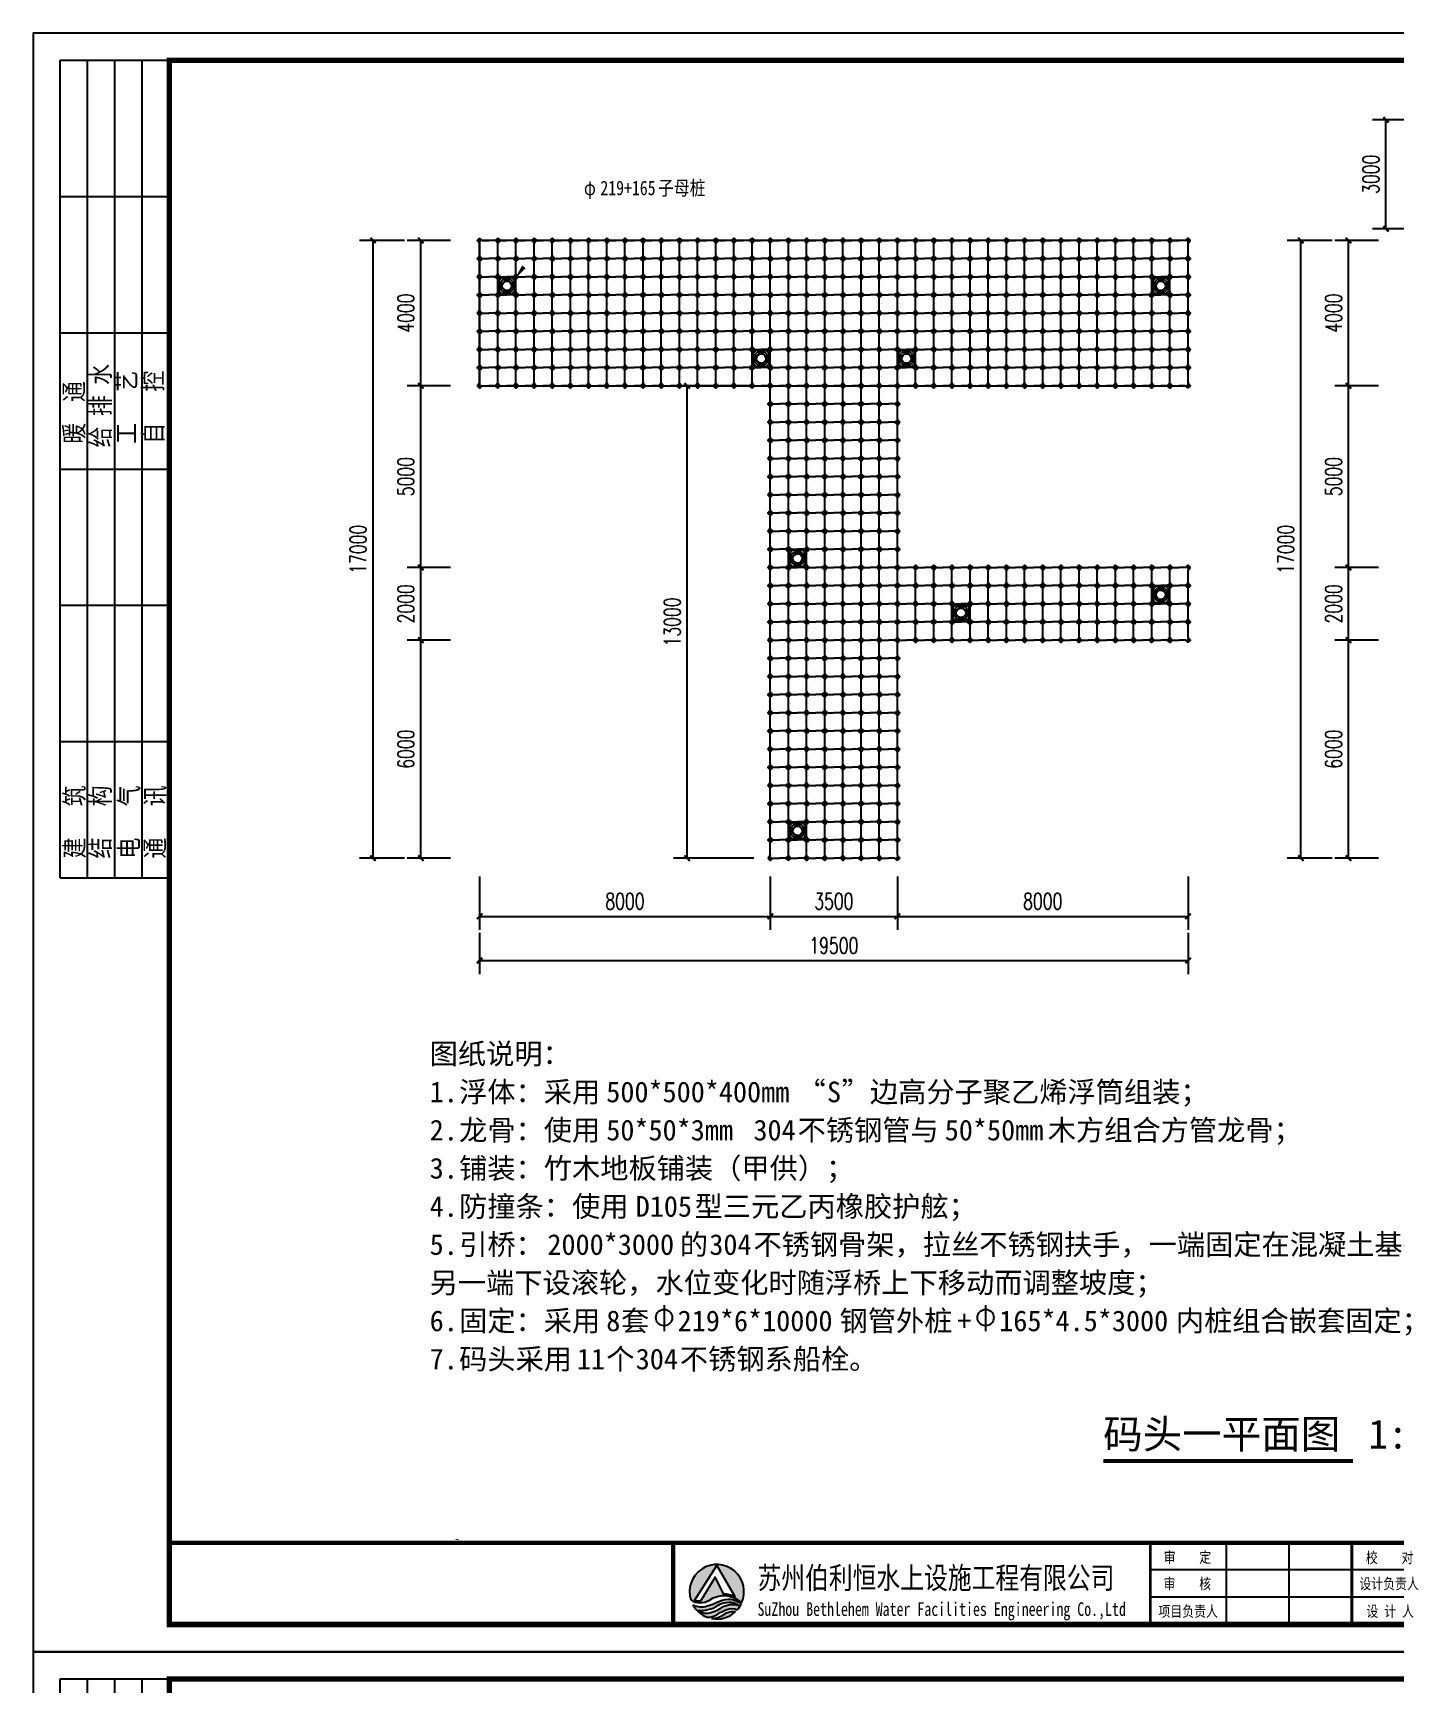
# Model space of a CAD drawing. Extents: x 140753 to 369320, y 91222 to 396627.
# Drawn here: x 244115 to 281629, y 280644 to 326108 of the extents above; entities that cross this region are included whole.
import ezdxf

# ---------------------------------------------------------------- set-up
doc = ezdxf.new("R2010")
doc.units = 0
doc.header["$LTSCALE"] = 1000
for name, color, linetype in [('DIM_SYMB', 3, 'Continuous'), ('PUB_DIM', 3, 'Continuous'), ('PUB_TEXT', 7, 'Continuous'), ('W-_ANTICOLLISION防撞措施', 121, 'Continuous'), ('W-MOUNTING固定方式', 5, 'Continuous'), ('蓝色浮筒', 150, 'Continuous')]:
    doc.layers.add(name, color=color, linetype=linetype)
doc.styles.add('-宋体', font='', dxfattribs={"width": 0.8})
doc.styles.add('_TCH_DIM', font='SIMPLEX.shx', dxfattribs={"width": 0.7, "bigfont": 'GBCBIG.shx'})
doc.styles.add('_TCH_DIM_T3', font='SIMPLEX.shx', dxfattribs={"width": 0.705882, "bigfont": 'hztxt.shx'})
doc.styles.get("Standard").update_dxf_attribs({"font": ''})
doc.styles.add('图框', font='')
doc.styles.add('黑体', font='simhei.ttf', dxfattribs={"width": 0.8})
doc.styles.get('-宋体').set_extended_font_data('SimSun')
doc.styles.get('Standard').set_extended_font_data('SimSun')
doc.styles.get('图框').set_extended_font_data('SimSun')
doc.dimstyles.new('_TCH_ARCH&&150', dxfattribs={"dimtxt": 446.25, "dimasz": 150, "dimexe": 375, "dimexo": 450, "dimgap": 189.375, "dimtad": 1, "dimdec": 0, "dimzin": 0, "dimdsep": 46, "dimtxsty": '_TCH_DIM_T3', "dimblk": 'ARCHTICK', "dimcen": 0.09, "dimclrt": 7, "dimazin": 2, "dimtfac": 1, "dimtdec": 0, "dimtix": 1, "dimtmove": 2, "dimatfit": 3, "dimfxl": 0, "dimtolj": 1, "dimtzin": 0, "dimarcsym": 0})

# ---------------------------------------------------------------- blocks, each defined once
blk = doc.blocks.new('$TITLEBLK$00000187')
h = blk.add_hatch(color=140)
h.dxf.hatch_style = 1
h.paths.add_polyline_path([(-294.3, 4.5, 0.294083), (-290.89, 4.48, -0.363756), (-284.97, 3.96, 1.450144)])
h.paths.add_polyline_path([(-289.53, 10.8), (-286.23, 5.12, 0.101723), (-288.23, 5.58), (-289.84, 8.66), (-292.52, 4.26, -0.081837), (-293.64, 4.38)], flags=16)
h = blk.add_hatch(color=174)
h.paths.add_polyline_path([(-285.05, 3.78, 0.296692), (-289.05, 4.29, -0.04264), (-291.3, 3.4, -0.209747), (-293.92, 3.62, 0.179915), (-291.3, 1.33, 0.169783), (-289.28, 1.97, -0.05744), (-287.69, 2.74, -0.214092), (-285.77, 2.71, 0.064571)])
h.paths.add_polyline_path([(-288.71, 3.03, -0.084014), (-290.89, 2.08, -0.271733), (-292.96, 2.61, 0.071966), (-291.58, 2.64, 0.098278), (-289.75, 3.23, -0.072406), (-288.51, 3.9, -0.088156), (-286.96, 4.07, -0.181988), (-285.56, 3.48, 0.206106)], flags=16)
blk.add_hatch(color=174).paths.add_polyline_path([(-286.08, 2.39, 0.189728), (-288.25, 1.81, -0.126537), (-290.52, 1.1, 0.245013)])
for p, q in [((-196, 0), (-196, 15)), ((-184.5, 0), (-184.5, 15)), ((-159, 0), (-159, 15)), ((-147.5, 0), (-147.5, 15)), ((-120, 0), (-120, 15)), ((-76, 0), (-76, 15)), ((-33, 0), (-33, 15)), ((-13, 0), (-13, 15)), ((0, 0), (0, 15)), ((-136, 10), (-210, 10)), ((0, 10), (-22, 10)), ((-136, 7.5), (-86, 7.5)), ((-44, 7.5), (-22, 7.5)), ((-136, 5), (-210, 5)), ((0, 5), (-22, 5))]:
    blk.add_line(p, q)
for points, const_width in [([(-297.54, 0), (-297.54, 15), (0, 15)], 0.8), ([(-210, 0), (-210, 15)], 0.5), ([(-173, 0), (-173, 15)], 0.5), ([(-136, 0), (-136, 15)], 0.5), ([(-86, 0), (-86, 15)], 0.5), ([(-44, 0), (-44, 15)], 0.5), ([(-22, 0), (-22, 15)], 0.5)]:
    blk.add_lwpolyline(points, dxfattribs=dict(const_width=const_width))
for points in [[(-294.3, 4.5, 0.294083), (-290.89, 4.48, -0.363756), (-284.97, 3.96, 1.450144)], [(-293.64, 4.38), (-289.53, 10.8), (-286.23, 5.12, 0.101723), (-288.23, 5.58), (-289.84, 8.66), (-292.52, 4.26, -0.081837)]]:
    blk.add_lwpolyline(points, format="xyb", close=True)
for points in [[(-293.92, 3.62, 0.209747), (-291.3, 3.4, 0.04264), (-289.05, 4.29, -0.296692), (-285.05, 3.78)], [(-292.96, 2.61, 0.071966), (-291.58, 2.64, 0.098278), (-289.75, 3.23, -0.072406), (-288.51, 3.9, -0.088156), (-286.96, 4.07, -0.181988), (-285.56, 3.48, 0.206106), (-288.71, 3.03, -0.084014), (-290.89, 2.08, -0.271733), (-292.96, 2.61)], [(-291.3, 1.33, 0.169783), (-289.28, 1.97, -0.05744), (-287.69, 2.74, -0.214092), (-285.77, 2.71, -0.214092)], [(-290.52, 1.1, 0.126537), (-288.25, 1.81, -0.189728), (-286.08, 2.39, -0.189728)]]:
    blk.add_lwpolyline(points, format="xyb")
for start, end in [(208.4706, 249.2676), (318.8384, 333.6165), (258.5751, 313.6432)]:
    blk.add_arc((-289.53, 6), 5, start, end)
at = {"style": '图框'}
for s, height, width, p in [('审    定', 2, 0.8, (-207.53, 11.34)), ('校    对', 2, 0.8, (-170.43, 11.27)), ('工程名称', 2, 0.8, (-132.8, 9.86)), ('工程编号', 2, 0.8, (-42.79, 10.08)), ('阶 段', 2, 0.8, (-20.12, 11.27)), ('苏州伯利恒水上设施工程有限公司', 4, 0.8, (-282.06, 6.56)), ('图纸', 2, 0.8, (-83.31, 9.46)), ('审    核', 2, 0.8, (-207.55, 6.48)), ('设计负责人', 2, 0.8, (-171.62, 6.48)), ('日 期', 2, 0.8, (-20.31, 6.48)), ('SuZhou Bethlehem Water Facilities Engineering Co.,Ltd ', 2.5, 0.75, (-282.06, 1.57)), ('项目负责人', 2, 0.8, (-208.49, 1.42)), ('设 计 人', 2, 0.8, (-170.33, 1.42)), ('项目名称', 2, 0.8, (-132.8, 2.36)), ('名称', 2, 0.8, (-83.31, 2.46)), ('图   号', 2, 0.8, (-42.46, 2.6)), ('比 例', 2, 0.8, (-20.27, 1.42))]:
    blk.add_text(s, height=height, dxfattribs=dict(at, width=width)).set_placement(p)
for tag, p in [('审定人', (-193.68, 10.95)), ('校对', (-155.51, 10.92)), ('审核人', (-193.68, 6.03)), ('设计负责人', (-158.64, 6.23)), ('项目负责人', (-195.69, 1.11)), ('设计人', (-156.48, 1.18))]:
    blk.add_attdef(tag, p, '', height=3)
for tag, p, height, style, width in [('工程名称', (-115.66, 9.53), 3, '-宋体', 0.8), ('阶段', (-12.96, 10.81), 2.5, '黑体', 0.8), ('图名', (-73.67, 6.22), 3, '-宋体', 0.8), ('日期', (-12.96, 5.8), 2.5, '黑体', 0.8), ('项目名称', (-115.65, 1.97), 3, '-宋体', 0.8), ('图号', (-31.44, 2.55), 3, '_TCH_DIM', 0.7), ('比例', (-12.96, 1.14), 2.5, '黑体', 0.8)]:
    blk.add_attdef(tag, p, '', height=height, dxfattribs=dict(style=style, width=width))
blk = doc.blocks.new('$TITLEBLK$00000095')
for p, q in [((-150, 20), (-150, 0)), ((-150, 20), (0, 20)), ((-125, 20), (-125, 0)), ((-100, 20), (-100, 0)), ((-75, 20), (-75, 0)), ((-75, 20), (-75, 0)), ((-50, 20), (-50, 0)), ((-25, 20), (-25, 0)), ((0, 20), (0, 0)), ((-150, 15), (-75, 15)), ((-75, 15), (0, 15)), ((-150, 10), (-75, 10)), ((-75, 10), (0, 10)), ((-150, 5), (-75, 5)), ((-75, 5), (0, 5))]:
    blk.add_line(p, q)
at = {"width": 0.8}
for s, p in [('建   筑', (-146.45, 15.65)), ('暖  通', (-70.35, 15.73)), ('结   构', (-146.45, 10.91)), ('给 排 水', (-71.03, 10.9)), ('电   气', (-146.45, 5.65)), ('工   艺', (-70.35, 6.13)), ('通   讯', (-146.45, 0.88)), ('自   控', (-70.35, 1.24))]:
    blk.add_text(s, height=3.509, dxfattribs=at).set_placement(p)
blk = doc.blocks.new('rgthtyjyuk')
blk.add_lwpolyline([(0, 0), (420, 0), (420, 297), (0, 297)], close=True)
at = {"const_width": 1}
blk.add_lwpolyline([(25, 5), (415, 5), (415, 292), (25, 292)], close=True, dxfattribs=at)
at = {"const_width": 0.8}
blk.add_lwpolyline([(415, 20), (25, 20)], dxfattribs=at)
at = {"rotation": 90}
blk.add_blockref('$TITLEBLK$00000095', (25, 292), dxfattribs=at)
blk = doc.blocks.new('浮筒')
at = {"layer": '蓝色浮筒'}
blk.add_line((441, 238), (441, 238), dxfattribs=at)
for points in [[(0, 417, 0.198912), (-9, 438), (-49, 479, -0.414214), (-49, 521), (-21, 549, -0.414214), (21, 549), (62, 509, 0.198912), (83, 500), (250, 500)], [(500, 417, -0.198912), (509, 438), (549, 479, 0.414214), (549, 521), (521, 549, 0.414214), (479, 549), (438, 509, -0.198912), (417, 500), (250, 500)], [(0, 83, -0.198912), (-9, 62), (-49, 21, 0.414214), (-49, -21), (-21, -49, 0.414214), (21, -49), (62, -9, -0.198912), (83, 0), (250, 0)], [(500, 83, 0.198912), (509, 62), (549, 21, -0.414214), (549, -21), (521, -49, -0.414214), (479, -49), (438, -9, 0.198912), (417, 0), (250, 0)]]:
    blk.add_lwpolyline(points, format="xyb", dxfattribs=at)
for points in [[(0, 417), (0, 83)], [(500, 417), (500, 83)]]:
    blk.add_lwpolyline(points, dxfattribs=at)
for centre, radius, start, end in [((-25, 500), 5, 84.2608, 275.7392), ((0, 500), 25, 101.4783, 168.5217), ((0, 500), 25, 191.4783, 258.5217), ((0, 525), 5, 354.2608, 185.7392), ((0, 475), 5, 174.2608, 5.7392), ((0, 500), 25, 11.4783, 78.5217), ((0, 500), 25, 281.4783, 348.5217), ((25, 500), 5, 264.2608, 95.7392), ((475, 500), 5, 84.2608, 275.7392), ((500, 500), 25, 101.4783, 168.5217), ((500, 500), 25, 191.4783, 258.5217), ((500, 525), 5, 354.2608, 185.7392), ((500, 475), 5, 174.2608, 5.7392), ((500, 500), 25, 11.4783, 78.5217), ((500, 500), 25, 281.4783, 348.5217), ((525, 500), 5, 264.2608, 95.7392), ((-25, 0), 5, 84.2608, 275.7392), ((0, 0), 25, 101.4783, 168.5217), ((0, 25), 5, 354.2608, 185.7392), ((0, 0), 25, 11.4783, 78.5217), ((25, 0), 5, 264.2608, 95.7392), ((475, 0), 5, 84.2608, 275.7392), ((500, 0), 25, 101.4783, 168.5217), ((500, 25), 5, 354.2608, 185.7392), ((500, 0), 25, 11.4783, 78.5217), ((525, 0), 5, 264.2608, 95.7392), ((0, 0), 25, 191.4783, 258.5217), ((0, -25), 5, 174.2608, 5.7392), ((0, 0), 25, 281.4783, 348.5217), ((500, 0), 25, 191.4783, 258.5217), ((500, -25), 5, 174.2608, 5.7392), ((500, 0), 25, 281.4783, 348.5217)]:
    blk.add_arc(centre, radius, start, end, dxfattribs=at)
blk = doc.blocks.new('*U42')
at = {"layer": '蓝色浮筒', "rotation": 180.0000000383531}
blk.add_blockref('浮筒', (250, 250), dxfattribs=at)
blk = doc.blocks.new('*U43')
at = {"layer": 'W-_ANTICOLLISION防撞措施', "color": 0, "linetype": 'ByBlock', "lineweight": -2, "transparency": 16777216}
for p in [(0, 0), (500, 0), (1000, 0), (1500, 0), (2000, 0), (2500, 0), (3000, 0), (3500, 0), (4000, 0), (4500, 0), (5000, 0), (5500, 0), (6000, 0), (6500, 0), (7000, 0), (7500, 0), (8000, 0), (8500, 0), (9000, 0), (9500, 0), (10000, 0), (10500, 0), (11000, 0), (11500, 0), (12000, 0), (12500, 0), (13000, 0), (13500, 0), (14000, 0), (14500, 0), (15000, 0), (15500, 0), (16000, 0), (16500, 0), (17000, 0), (17500, 0), (18000, 0), (18500, 0), (19000, 0), (0, -500), (500, -500), (1000, -500), (1500, -500), (2000, -500), (2500, -500), (3000, -500), (3500, -500), (4000, -500), (4500, -500), (5000, -500), (5500, -500), (6000, -500), (6500, -500), (7000, -500), (7500, -500), (8000, -500), (8500, -500), (9000, -500), (9500, -500), (10000, -500), (10500, -500), (11000, -500), (11500, -500), (12000, -500), (12500, -500), (13000, -500), (13500, -500), (14000, -500), (14500, -500), (15000, -500), (15500, -500), (16000, -500), (16500, -500), (17000, -500), (17500, -500), (18000, -500), (18500, -500), (19000, -500), (0, -1000), (500, -1000), (1000, -1000), (1500, -1000), (2000, -1000), (2500, -1000), (3000, -1000), (3500, -1000), (4000, -1000), (4500, -1000), (5000, -1000), (5500, -1000), (6000, -1000), (6500, -1000), (7000, -1000), (7500, -1000), (8000, -1000), (8500, -1000), (9000, -1000), (9500, -1000), (10000, -1000), (10500, -1000), (11000, -1000), (11500, -1000), (12000, -1000), (12500, -1000), (13000, -1000), (13500, -1000), (14000, -1000), (14500, -1000), (15000, -1000), (15500, -1000), (16000, -1000), (16500, -1000), (17000, -1000), (17500, -1000), (18000, -1000), (18500, -1000), (19000, -1000), (0, -1500), (500, -1500), (1000, -1500), (1500, -1500), (2000, -1500), (2500, -1500), (3000, -1500), (3500, -1500), (4000, -1500), (4500, -1500), (5000, -1500), (5500, -1500), (6000, -1500), (6500, -1500), (7000, -1500), (7500, -1500), (8000, -1500), (8500, -1500), (9000, -1500), (9500, -1500), (10000, -1500), (10500, -1500), (11000, -1500), (11500, -1500), (12000, -1500), (12500, -1500), (13000, -1500), (13500, -1500), (14000, -1500), (14500, -1500), (15000, -1500), (15500, -1500), (16000, -1500), (16500, -1500), (17000, -1500), (17500, -1500), (18000, -1500), (18500, -1500), (19000, -1500), (0, -2000), (500, -2000), (1000, -2000), (1500, -2000), (2000, -2000), (2500, -2000), (3000, -2000), (3500, -2000), (4000, -2000), (4500, -2000), (5000, -2000), (5500, -2000), (6000, -2000), (6500, -2000), (7000, -2000), (7500, -2000), (8000, -2000), (8500, -2000), (9000, -2000), (9500, -2000), (10000, -2000), (10500, -2000), (11000, -2000), (11500, -2000), (12000, -2000), (12500, -2000), (13000, -2000), (13500, -2000), (14000, -2000), (14500, -2000), (15000, -2000), (15500, -2000), (16000, -2000), (16500, -2000), (17000, -2000), (17500, -2000), (18000, -2000), (18500, -2000), (19000, -2000), (0, -2500), (500, -2500), (1000, -2500), (1500, -2500), (2000, -2500), (2500, -2500), (3000, -2500), (3500, -2500), (4000, -2500), (4500, -2500), (5000, -2500), (5500, -2500), (6000, -2500), (6500, -2500), (7000, -2500), (7500, -2500), (8000, -2500), (8500, -2500), (9000, -2500), (9500, -2500), (10000, -2500), (10500, -2500), (11000, -2500), (11500, -2500), (12000, -2500), (12500, -2500), (13000, -2500), (13500, -2500), (14000, -2500), (14500, -2500), (15000, -2500), (15500, -2500), (16000, -2500), (16500, -2500), (17000, -2500), (17500, -2500), (18000, -2500), (18500, -2500), (19000, -2500), (0, -3000), (500, -3000), (1000, -3000), (1500, -3000), (2000, -3000), (2500, -3000), (3000, -3000), (3500, -3000), (4000, -3000), (4500, -3000), (5000, -3000), (5500, -3000), (6000, -3000), (6500, -3000), (7000, -3000), (7500, -3000), (8000, -3000), (8500, -3000), (9000, -3000), (9500, -3000), (10000, -3000), (10500, -3000), (11000, -3000), (11500, -3000), (12000, -3000), (12500, -3000), (13000, -3000), (13500, -3000), (14000, -3000), (14500, -3000), (15000, -3000), (15500, -3000), (16000, -3000), (16500, -3000), (17000, -3000), (17500, -3000), (18000, -3000), (18500, -3000), (19000, -3000), (0, -3500), (500, -3500), (1000, -3500), (1500, -3500), (2000, -3500), (2500, -3500), (3000, -3500), (3500, -3500), (4000, -3500), (4500, -3500), (5000, -3500), (5500, -3500), (6000, -3500), (6500, -3500), (7000, -3500), (7500, -3500), (8000, -3500), (8500, -3500), (9000, -3500), (9500, -3500), (10000, -3500), (10500, -3500), (11000, -3500), (11500, -3500), (12000, -3500), (12500, -3500), (13000, -3500), (13500, -3500), (14000, -3500), (14500, -3500), (15000, -3500), (15500, -3500), (16000, -3500), (16500, -3500), (17000, -3500), (17500, -3500), (18000, -3500), (18500, -3500), (19000, -3500)]:
    blk.add_blockref('*U42', p, dxfattribs=at)
blk = doc.blocks.new('*U44')
at = {"layer": '蓝色浮筒', "rotation": 180.0000000383531}
blk.add_blockref('浮筒', (250, 250), dxfattribs=at)
blk = doc.blocks.new('*U45')
at = {"layer": 'W-_ANTICOLLISION防撞措施', "color": 0, "linetype": 'ByBlock', "lineweight": -2, "transparency": 16777216}
for p in [(0, 0), (500, 0), (1000, 0), (1500, 0), (2000, 0), (2500, 0), (3000, 0), (0, -500), (500, -500), (1000, -500), (1500, -500), (2000, -500), (2500, -500), (3000, -500), (0, -1000), (500, -1000), (1000, -1000), (1500, -1000), (2000, -1000), (2500, -1000), (3000, -1000), (0, -1500), (500, -1500), (1000, -1500), (1500, -1500), (2000, -1500), (2500, -1500), (3000, -1500), (0, -2000), (500, -2000), (1000, -2000), (1500, -2000), (2000, -2000), (2500, -2000), (3000, -2000), (0, -2500), (500, -2500), (1000, -2500), (1500, -2500), (2000, -2500), (2500, -2500), (3000, -2500), (0, -3000), (500, -3000), (1000, -3000), (1500, -3000), (2000, -3000), (2500, -3000), (3000, -3000), (0, -3500), (500, -3500), (1000, -3500), (1500, -3500), (2000, -3500), (2500, -3500), (3000, -3500), (0, -4000), (500, -4000), (1000, -4000), (1500, -4000), (2000, -4000), (2500, -4000), (3000, -4000), (0, -4500), (500, -4500), (1000, -4500), (1500, -4500), (2000, -4500), (2500, -4500), (3000, -4500), (0, -5000), (500, -5000), (1000, -5000), (1500, -5000), (2000, -5000), (2500, -5000), (3000, -5000), (0, -5500), (500, -5500), (1000, -5500), (1500, -5500), (2000, -5500), (2500, -5500), (3000, -5500), (0, -6000), (500, -6000), (1000, -6000), (1500, -6000), (2000, -6000), (2500, -6000), (3000, -6000), (0, -6500), (500, -6500), (1000, -6500), (1500, -6500), (2000, -6500), (2500, -6500), (3000, -6500), (0, -7000), (500, -7000), (1000, -7000), (1500, -7000), (2000, -7000), (2500, -7000), (3000, -7000), (0, -7500), (500, -7500), (1000, -7500), (1500, -7500), (2000, -7500), (2500, -7500), (3000, -7500), (0, -8000), (500, -8000), (1000, -8000), (1500, -8000), (2000, -8000), (2500, -8000), (3000, -8000), (0, -8500), (500, -8500), (1000, -8500), (1500, -8500), (2000, -8500), (2500, -8500), (3000, -8500), (0, -9000), (500, -9000), (1000, -9000), (1500, -9000), (2000, -9000), (2500, -9000), (3000, -9000), (0, -9500), (500, -9500), (1000, -9500), (1500, -9500), (2000, -9500), (2500, -9500), (3000, -9500), (0, -10000), (500, -10000), (1000, -10000), (1500, -10000), (2000, -10000), (2500, -10000), (3000, -10000), (0, -10500), (500, -10500), (1000, -10500), (1500, -10500), (2000, -10500), (2500, -10500), (3000, -10500), (0, -11000), (500, -11000), (1000, -11000), (1500, -11000), (2000, -11000), (2500, -11000), (3000, -11000), (0, -11500), (500, -11500), (1000, -11500), (1500, -11500), (2000, -11500), (2500, -11500), (3000, -11500), (0, -12000), (500, -12000), (1000, -12000), (1500, -12000), (2000, -12000), (2500, -12000), (3000, -12000), (0, -12500), (500, -12500), (1000, -12500), (1500, -12500), (2000, -12500), (2500, -12500), (3000, -12500)]:
    blk.add_blockref('*U44', p, dxfattribs=at)
blk = doc.blocks.new('*U46')
at = {"layer": '蓝色浮筒', "rotation": 180.0000000383531}
blk.add_blockref('浮筒', (250, 250), dxfattribs=at)
blk = doc.blocks.new('*U47')
at = {"layer": 'W-_ANTICOLLISION防撞措施', "color": 0, "linetype": 'ByBlock', "lineweight": -2, "transparency": 16777216}
for p in [(0, 0), (500, 0), (1000, 0), (1500, 0), (2000, 0), (2500, 0), (3000, 0), (3500, 0), (4000, 0), (4500, 0), (5000, 0), (5500, 0), (6000, 0), (6500, 0), (7000, 0), (7500, 0), (0, -500), (500, -500), (1000, -500), (1500, -500), (2000, -500), (2500, -500), (3000, -500), (3500, -500), (4000, -500), (4500, -500), (5000, -500), (5500, -500), (6000, -500), (6500, -500), (7000, -500), (7500, -500), (0, -1000), (500, -1000), (1000, -1000), (1500, -1000), (2000, -1000), (2500, -1000), (3000, -1000), (3500, -1000), (4000, -1000), (4500, -1000), (5000, -1000), (5500, -1000), (6000, -1000), (6500, -1000), (7000, -1000), (7500, -1000), (0, -1500), (500, -1500), (1000, -1500), (1500, -1500), (2000, -1500), (2500, -1500), (3000, -1500), (3500, -1500), (4000, -1500), (4500, -1500), (5000, -1500), (5500, -1500), (6000, -1500), (6500, -1500), (7000, -1500), (7500, -1500)]:
    blk.add_blockref('*U46', p, dxfattribs=at)
blk = doc.blocks.new('*U37')
at = {"color": 8, "linetype": 'Continuous', "lineweight": 15}
for p, q in [((-1, 2), (-2, 1)), ((0, 1), (0, -1)), ((-1, -2), (-2, -1))]:
    blk.add_line(p, q, dxfattribs=at)
at = {"color": 7, "linetype": 'Continuous', "lineweight": 15}
for p, q in [((16, 1), (0, 1)), ((0, 0), (19, 0)), ((16, 1), (16, 0)), ((19, -1), (19, 0)), ((0, -1), (19, -1))]:
    blk.add_line(p, q, dxfattribs=at)
for centre, radius, start, end in [((-3, 0), 2.9, 41.3178, 318.6822), ((-3, 0), 1.45, 41.3178, 318.6822), ((0, 3), 2.82, 221.3178, 270), ((0, -3), 2.82, 90, 138.6822), ((0, 3), 1.37, 221.3178, 270), ((0, -3), 1.37, 90, 138.6822)]:
    blk.add_arc(centre, radius, start, end, dxfattribs=at)
blk = doc.blocks.new('*U39')
blk.add_lwpolyline([(-12, 0), (-12, 2.5), (12, 2.5), (12, 0)], close=True)
blk = doc.blocks.new('无头销轴_B型_D12X150')
at = {"color": 0}
for p, q in [((-72, 6), (-72, -6)), ((72, 6), (72, -6))]:
    blk.add_line(p, q, dxfattribs=at)
blk.add_lwpolyline([(-75, 4), (-75, -4), (-72, -6), (72, -6), (75, -4), (75, 4), (72, 6), (-72, 6)], close=True, dxfattribs=at)
for centre in [(-70, 0), (70, 0)]:
    blk.add_circle(centre, 1.6, dxfattribs=at)
blk = doc.blocks.new('sdf')
at = {"layer": 'W-MOUNTING固定方式', "color": 0}
for p, q in [((43108, -2622), (43108, -2815)), ((43109, -2673), (43112, -2671)), ((43109, -2764), (43109, -2673)), ((43112, -2671), (43112, -2766)), ((43112, -2671), (43186, -2671)), ((43186, -2766), (43186, -2671)), ((43186, -2671), (43189, -2673)), ((43189, -2673), (43189, -2764)), ((43285, -2497), (43283, -2500)), ((43378, -2500), (43283, -2500)), ((43283, -2574), (43283, -2500)), ((43283, -2574), (43378, -2574)), ((43283, -2574), (43285, -2577)), ((43285, -2497), (43376, -2497)), ((43376, -2577), (43285, -2577)), ((43376, -2497), (43378, -2500)), ((43378, -2574), (43376, -2577)), ((43378, -2500), (43378, -2574)), ((43475, -2671), (43472, -2673)), ((43472, -2764), (43472, -2673)), ((43475, -2671), (43475, -2766)), ((43475, -2671), (43549, -2671)), ((43549, -2766), (43549, -2671)), ((43552, -2674), (43549, -2671)), ((43552, -2674), (43552, -2764)), ((43109, -2764), (43112, -2766)), ((43186, -2766), (43112, -2766)), ((43186, -2766), (43189, -2764)), ((43283, -2863), (43285, -2860)), ((43378, -2863), (43283, -2863)), ((43283, -2937), (43283, -2863)), ((43283, -2937), (43378, -2937)), ((43285, -2940), (43283, -2937)), ((43285, -2860), (43376, -2860)), ((43375, -2940), (43285, -2940)), ((43375, -2940), (43378, -2937)), ((43378, -2863), (43376, -2860)), ((43378, -2863), (43378, -2937)), ((43475, -2766), (43472, -2764)), ((43549, -2766), (43475, -2766)), ((43552, -2764), (43549, -2766))]:
    blk.add_line(p, q, dxfattribs=at)
at = {"layer": 'W-MOUNTING固定方式', "color": 6}
for points in [[(43123, -2568), (43052, -2497, -0.414214), (43052, -2441), (43052, -2441, -0.414214), (43109, -2441), (43179, -2511)], [(43538, -2568), (43609, -2497, 0.414214), (43609, -2441), (43609, -2441, 0.414214), (43552, -2441), (43482, -2511)], [(43123, -2870), (43052, -2941, 0.414214), (43052, -2997), (43052, -2997, 0.414214), (43109, -2997), (43179, -2927)], [(43538, -2870), (43609, -2941, -0.414214), (43609, -2997), (43609, -2997, -0.414214), (43552, -2997), (43482, -2927)]]:
    blk.add_lwpolyline(points, format="xyb", dxfattribs=at)
at = {"layer": 'W-MOUNTING固定方式'}
for points in [[(43194, -2941), (43467, -2941), (43553, -2856), (43553, -2582), (43467, -2496), (43194, -2496), (43108, -2582), (43108, -2856)], [(43219, -2881), (43442, -2881), (43493, -2831), (43493, -2607), (43442, -2556), (43219, -2556), (43168, -2607), (43168, -2831)]]:
    blk.add_lwpolyline(points, close=True, dxfattribs=at)
at = {"layer": 'W-MOUNTING固定方式', "color": 0}
for points in [[(43108, -2669), (43149, -2669), (43169, -2669), (43169, -2660), (43149, -2660), (43108, -2660)], [(43272, -2496), (43272, -2537), (43272, -2557), (43281, -2557), (43281, -2537), (43281, -2496)], [(43380, -2496), (43380, -2537), (43380, -2557), (43389, -2557), (43389, -2537), (43389, -2496)], [(43553, -2660), (43512, -2660), (43492, -2660), (43492, -2669), (43512, -2669), (43553, -2669)], [(43108, -2777), (43149, -2777), (43169, -2777), (43169, -2768), (43149, -2768), (43108, -2768)], [(43281, -2941), (43281, -2900), (43281, -2880), (43272, -2880), (43272, -2900), (43272, -2941)], [(43389, -2941), (43389, -2900), (43389, -2880), (43380, -2880), (43380, -2900), (43380, -2941)], [(43553, -2768), (43512, -2768), (43492, -2768), (43492, -2777), (43512, -2777), (43553, -2777)]]:
    blk.add_lwpolyline(points, dxfattribs=at)
at = {"layer": 'W-MOUNTING固定方式', "color": 5}
for centre in [(43080, -2469), (43580, -2469), (43080, -2969), (43580, -2969)]:
    blk.add_circle(centre, 7, dxfattribs=at)
at = {"layer": 'W-MOUNTING固定方式'}
for radius in [136, 130]:
    blk.add_circle((43330, -2719), radius, dxfattribs=at)
at = {"layer": 'W-MOUNTING固定方式', "color": 0, "xscale": -1}
for name, p, rotation in [('*U37', (43143, -2649), 180), ('*U39', (43389, -2537), 270.0000000000001), ('*U37', (43400, -2531), 90.00000000000007), ('*U37', (43261, -2906), 270), ('*U39', (43272, -2900), 90), ('*U39', (43512, -2777), 180)]:
    blk.add_blockref(name, p, dxfattribs=dict(at, rotation=rotation))
for name, p in [('*U39', (43149, -2660)), ('*U37', (43518, -2788))]:
    blk.add_blockref(name, p, dxfattribs=at)
at = {"layer": 'W-MOUNTING固定方式', "color": 0}
for name, p, rotation in [('无头销轴_B型_D12X150', (43149, -2719), 90), ('*U37', (43261, -2531), 270.0000000000001), ('*U39', (43272, -2537), 90.00000000000004), ('*U37', (43518, -2649), 180), ('无头销轴_B型_D12X150', (43512, -2719), 270), ('*U39', (43149, -2777), 180), ('无头销轴_B型_D12X150', (43330, -2900), 180), ('*U39', (43389, -2900), 270), ('*U37', (43400, -2906), 90.00000000000001)]:
    blk.add_blockref(name, p, dxfattribs=dict(at, rotation=rotation))
for name, p in [('无头销轴_B型_D12X150', (43330, -2537)), ('*U39', (43512, -2660)), ('*U37', (43143, -2788))]:
    blk.add_blockref(name, p, dxfattribs=at)
blk = doc.blocks.new('_ArchTick')
at = {"color": 0, "linetype": 'ByBlock', "const_width": 0.4}
blk.add_lwpolyline([(-0.5, -0.5), (0.5, 0.5)], dxfattribs=at)
blk = doc.blocks.new('*D113')
at = {"layer": 'Defpoints', "color": 0, "transparency": 16777216}
for p in [(256407, 301798), (275907, 301798), (275907, 300582)]:
    blk.add_point(p, dxfattribs=at)
at = {"layer": 'PUB_DIM', "color": 0, "lineweight": -2, "transparency": 16777216}
for p, q in [((256407, 301348), (256407, 300207)), ((275907, 301348), (275907, 300207)), ((256407, 300582), (275907, 300582))]:
    blk.add_line(p, q, dxfattribs=at)
at = {"layer": 'PUB_DIM', "color": 0, "lineweight": -2, "transparency": 16777216, "xscale": 150, "yscale": 150, "zscale": 150, "rotation": 180}
blk.add_blockref('_ArchTick', (256407, 300582), dxfattribs=at)
at = {"layer": 'PUB_DIM', "color": 0, "lineweight": -2, "transparency": 16777216, "xscale": 150, "yscale": 150, "zscale": 150}
blk.add_blockref('_ArchTick', (275907, 300582), dxfattribs=at)
at = {"layer": 'PUB_DIM', "color": 7, "transparency": 16777216, "insert": (266157, 300995), "char_height": 446.2, "attachment_point": 5, "style": '_TCH_DIM_T3'}
blk.add_mtext('\\A1;19500', dxfattribs=at)
blk = doc.blocks.new('*D119')
at = {"layer": 'Defpoints', "color": 0, "transparency": 16777216}
for p in [(279009, 320399), (280325, 320399), (280325, 303399)]:
    blk.add_point(p, dxfattribs=at)
at = {"layer": 'PUB_DIM', "color": 0, "lineweight": -2, "transparency": 16777216}
for p, q in [((279875, 320399), (278634, 320399)), ((279009, 303399), (279009, 320399)), ((279875, 303399), (278634, 303399))]:
    blk.add_line(p, q, dxfattribs=at)
at = {"layer": 'PUB_DIM', "color": 0, "lineweight": -2, "transparency": 16777216, "xscale": 150, "yscale": 150, "zscale": 150}
for p, rotation in [((279009, 320399), 90), ((279009, 303399), 270)]:
    blk.add_blockref('_ArchTick', p, dxfattribs=dict(at, rotation=rotation))
at = {"layer": 'PUB_DIM', "color": 7, "transparency": 16777216, "insert": (278597, 311899), "char_height": 446.2, "attachment_point": 5, "rotation": 90, "style": '_TCH_DIM_T3'}
blk.add_mtext('\\A1;17000', dxfattribs=at)
blk = doc.blocks.new('*D120')
at = {"layer": 'Defpoints', "color": 0, "transparency": 16777216}
for p in [(280325, 320399), (281595, 320399), (281595, 316399)]:
    blk.add_point(p, dxfattribs=at)
at = {"layer": 'PUB_DIM', "color": 0, "lineweight": -2, "transparency": 16777216}
for p, q in [((281145, 320399), (279950, 320399)), ((280325, 316399), (280325, 320399)), ((281145, 316399), (279950, 316399))]:
    blk.add_line(p, q, dxfattribs=at)
at = {"layer": 'PUB_DIM', "color": 0, "lineweight": -2, "transparency": 16777216, "xscale": 150, "yscale": 150, "zscale": 150}
for p, rotation in [((280325, 320399), 90), ((280325, 316399), 270)]:
    blk.add_blockref('_ArchTick', p, dxfattribs=dict(at, rotation=rotation))
at = {"layer": 'PUB_DIM', "color": 7, "transparency": 16777216, "insert": (279913, 318399), "char_height": 446.2, "attachment_point": 5, "rotation": 90, "style": '_TCH_DIM_T3'}
blk.add_mtext('\\A1;4000', dxfattribs=at)
blk = doc.blocks.new('*D121')
at = {"layer": 'Defpoints', "color": 0, "transparency": 16777216}
for p in [(280325, 316399), (281595, 316399), (281595, 311399)]:
    blk.add_point(p, dxfattribs=at)
at = {"layer": 'PUB_DIM', "color": 0, "lineweight": -2, "transparency": 16777216}
for p, q in [((281145, 316399), (279950, 316399)), ((280325, 311399), (280325, 316399)), ((281145, 311399), (279950, 311399))]:
    blk.add_line(p, q, dxfattribs=at)
at = {"layer": 'PUB_DIM', "color": 0, "lineweight": -2, "transparency": 16777216, "xscale": 150, "yscale": 150, "zscale": 150}
for p, rotation in [((280325, 316399), 90), ((280325, 311399), 270)]:
    blk.add_blockref('_ArchTick', p, dxfattribs=dict(at, rotation=rotation))
at = {"layer": 'PUB_DIM', "color": 7, "transparency": 16777216, "insert": (279913, 313899), "char_height": 446.2, "attachment_point": 5, "rotation": 90, "style": '_TCH_DIM_T3'}
blk.add_mtext('\\A1;5000', dxfattribs=at)
blk = doc.blocks.new('*D122')
at = {"layer": 'Defpoints', "color": 0, "transparency": 16777216}
for p in [(280325, 311399), (281595, 311399), (281595, 309399)]:
    blk.add_point(p, dxfattribs=at)
at = {"layer": 'PUB_DIM', "color": 0, "lineweight": -2, "transparency": 16777216}
for p, q in [((281145, 311399), (279950, 311399)), ((280325, 309399), (280325, 311399)), ((281145, 309399), (279950, 309399))]:
    blk.add_line(p, q, dxfattribs=at)
at = {"layer": 'PUB_DIM', "color": 0, "lineweight": -2, "transparency": 16777216, "xscale": 150, "yscale": 150, "zscale": 150}
for p, rotation in [((280325, 311399), 90), ((280325, 309399), 270)]:
    blk.add_blockref('_ArchTick', p, dxfattribs=dict(at, rotation=rotation))
at = {"layer": 'PUB_DIM', "color": 7, "transparency": 16777216, "insert": (279913, 310399), "char_height": 446.2, "attachment_point": 5, "rotation": 90, "style": '_TCH_DIM_T3'}
blk.add_mtext('\\A1;2000', dxfattribs=at)
blk = doc.blocks.new('*D123')
at = {"layer": 'Defpoints', "color": 0, "transparency": 16777216}
for p in [(280325, 309399), (281595, 309399), (281595, 303399)]:
    blk.add_point(p, dxfattribs=at)
at = {"layer": 'PUB_DIM', "color": 0, "lineweight": -2, "transparency": 16777216}
for p, q in [((281145, 309399), (279950, 309399)), ((280325, 303399), (280325, 309399)), ((281145, 303399), (279950, 303399))]:
    blk.add_line(p, q, dxfattribs=at)
at = {"layer": 'PUB_DIM', "color": 0, "lineweight": -2, "transparency": 16777216, "xscale": 150, "yscale": 150, "zscale": 150}
for p, rotation in [((280325, 309399), 90), ((280325, 303399), 270)]:
    blk.add_blockref('_ArchTick', p, dxfattribs=dict(at, rotation=rotation))
at = {"layer": 'PUB_DIM', "color": 7, "transparency": 16777216, "insert": (279913, 306399), "char_height": 446.2, "attachment_point": 5, "rotation": 90, "style": '_TCH_DIM_T3'}
blk.add_mtext('\\A1;6000', dxfattribs=at)
blk = doc.blocks.new('*D130')
at = {"layer": 'Defpoints', "color": 0, "transparency": 16777216}
for p in [(253473, 320399), (254789, 320399), (254789, 303399)]:
    blk.add_point(p, dxfattribs=at)
at = {"layer": 'PUB_DIM', "color": 0, "lineweight": -2, "transparency": 16777216}
for p, q in [((254339, 320399), (253098, 320399)), ((253473, 303399), (253473, 320399)), ((254339, 303399), (253098, 303399))]:
    blk.add_line(p, q, dxfattribs=at)
at = {"layer": 'PUB_DIM', "color": 0, "lineweight": -2, "transparency": 16777216, "xscale": 150, "yscale": 150, "zscale": 150}
for p, rotation in [((253473, 320399), 90), ((253473, 303399), 270)]:
    blk.add_blockref('_ArchTick', p, dxfattribs=dict(at, rotation=rotation))
at = {"layer": 'PUB_DIM', "color": 7, "transparency": 16777216, "insert": (253060, 311899), "char_height": 446.2, "attachment_point": 5, "rotation": 90, "style": '_TCH_DIM_T3'}
blk.add_mtext('\\A1;17000', dxfattribs=at)
blk = doc.blocks.new('*D131')
at = {"layer": 'Defpoints', "color": 0, "transparency": 16777216}
for p in [(254789, 320399), (256059, 320399), (256059, 316399)]:
    blk.add_point(p, dxfattribs=at)
at = {"layer": 'PUB_DIM', "color": 0, "lineweight": -2, "transparency": 16777216}
for p, q in [((255609, 320399), (254414, 320399)), ((254789, 316399), (254789, 320399)), ((255609, 316399), (254414, 316399))]:
    blk.add_line(p, q, dxfattribs=at)
at = {"layer": 'PUB_DIM', "color": 0, "lineweight": -2, "transparency": 16777216, "xscale": 150, "yscale": 150, "zscale": 150}
for p, rotation in [((254789, 320399), 90), ((254789, 316399), 270)]:
    blk.add_blockref('_ArchTick', p, dxfattribs=dict(at, rotation=rotation))
at = {"layer": 'PUB_DIM', "color": 7, "transparency": 16777216, "insert": (254377, 318399), "char_height": 446.2, "attachment_point": 5, "rotation": 90, "style": '_TCH_DIM_T3'}
blk.add_mtext('\\A1;4000', dxfattribs=at)
blk = doc.blocks.new('*D132')
at = {"layer": 'Defpoints', "color": 0, "transparency": 16777216}
for p in [(254789, 316399), (256059, 316399), (256059, 311399)]:
    blk.add_point(p, dxfattribs=at)
at = {"layer": 'PUB_DIM', "color": 0, "lineweight": -2, "transparency": 16777216}
for p, q in [((255609, 316399), (254414, 316399)), ((254789, 311399), (254789, 316399)), ((255609, 311399), (254414, 311399))]:
    blk.add_line(p, q, dxfattribs=at)
at = {"layer": 'PUB_DIM', "color": 0, "lineweight": -2, "transparency": 16777216, "xscale": 150, "yscale": 150, "zscale": 150}
for p, rotation in [((254789, 316399), 90), ((254789, 311399), 270)]:
    blk.add_blockref('_ArchTick', p, dxfattribs=dict(at, rotation=rotation))
at = {"layer": 'PUB_DIM', "color": 7, "transparency": 16777216, "insert": (254377, 313899), "char_height": 446.2, "attachment_point": 5, "rotation": 90, "style": '_TCH_DIM_T3'}
blk.add_mtext('\\A1;5000', dxfattribs=at)
blk = doc.blocks.new('*D133')
at = {"layer": 'Defpoints', "color": 0, "transparency": 16777216}
for p in [(254789, 311399), (256059, 311399), (256059, 309399)]:
    blk.add_point(p, dxfattribs=at)
at = {"layer": 'PUB_DIM', "color": 0, "lineweight": -2, "transparency": 16777216}
for p, q in [((255609, 311399), (254414, 311399)), ((254789, 309399), (254789, 311399)), ((255609, 309399), (254414, 309399))]:
    blk.add_line(p, q, dxfattribs=at)
at = {"layer": 'PUB_DIM', "color": 0, "lineweight": -2, "transparency": 16777216, "xscale": 150, "yscale": 150, "zscale": 150}
for p, rotation in [((254789, 311399), 90), ((254789, 309399), 270)]:
    blk.add_blockref('_ArchTick', p, dxfattribs=dict(at, rotation=rotation))
at = {"layer": 'PUB_DIM', "color": 7, "transparency": 16777216, "insert": (254377, 310399), "char_height": 446.2, "attachment_point": 5, "rotation": 90, "style": '_TCH_DIM_T3'}
blk.add_mtext('\\A1;2000', dxfattribs=at)
blk = doc.blocks.new('*D134')
at = {"layer": 'Defpoints', "color": 0, "transparency": 16777216}
for p in [(254789, 309399), (256059, 309399), (256059, 303399)]:
    blk.add_point(p, dxfattribs=at)
at = {"layer": 'PUB_DIM', "color": 0, "lineweight": -2, "transparency": 16777216}
for p, q in [((255609, 309399), (254414, 309399)), ((254789, 303399), (254789, 309399)), ((255609, 303399), (254414, 303399))]:
    blk.add_line(p, q, dxfattribs=at)
at = {"layer": 'PUB_DIM', "color": 0, "lineweight": -2, "transparency": 16777216, "xscale": 150, "yscale": 150, "zscale": 150}
for p, rotation in [((254789, 309399), 90), ((254789, 303399), 270)]:
    blk.add_blockref('_ArchTick', p, dxfattribs=dict(at, rotation=rotation))
at = {"layer": 'PUB_DIM', "color": 7, "transparency": 16777216, "insert": (254377, 306399), "char_height": 446.2, "attachment_point": 5, "rotation": 90, "style": '_TCH_DIM_T3'}
blk.add_mtext('\\A1;6000', dxfattribs=at)
blk = doc.blocks.new('*D141')
at = {"layer": 'Defpoints', "color": 0, "transparency": 16777216}
for p in [(281354, 323720), (282460, 323720), (282460, 320720)]:
    blk.add_point(p, dxfattribs=at)
at = {"layer": 'PUB_DIM', "color": 0, "lineweight": -2, "transparency": 16777216}
for p, q in [((282010, 323720), (280979, 323720)), ((281354, 320720), (281354, 323720)), ((282010, 320720), (280979, 320720))]:
    blk.add_line(p, q, dxfattribs=at)
at = {"layer": 'PUB_DIM', "color": 0, "lineweight": -2, "transparency": 16777216, "xscale": 150, "yscale": 150, "zscale": 150}
for p, rotation in [((281354, 323720), 90), ((281354, 320720), 270)]:
    blk.add_blockref('_ArchTick', p, dxfattribs=dict(at, rotation=rotation))
at = {"layer": 'PUB_DIM', "color": 7, "transparency": 16777216, "insert": (280941, 322220), "char_height": 446.2, "attachment_point": 5, "rotation": 90, "style": '_TCH_DIM_T3'}
blk.add_mtext('\\A1;3000', dxfattribs=at)
blk = doc.blocks.new('*D146')
at = {"layer": 'Defpoints', "color": 0, "transparency": 16777216}
for p in [(256407, 303348), (264407, 303348), (264407, 301798)]:
    blk.add_point(p, dxfattribs=at)
at = {"layer": 'PUB_DIM', "color": 0, "lineweight": -2, "transparency": 16777216}
for p, q in [((256407, 302898), (256407, 301423)), ((264407, 302898), (264407, 301423)), ((256407, 301798), (264407, 301798))]:
    blk.add_line(p, q, dxfattribs=at)
at = {"layer": 'PUB_DIM', "color": 0, "lineweight": -2, "transparency": 16777216, "xscale": 150, "yscale": 150, "zscale": 150, "rotation": 180}
blk.add_blockref('_ArchTick', (256407, 301798), dxfattribs=at)
at = {"layer": 'PUB_DIM', "color": 0, "lineweight": -2, "transparency": 16777216, "xscale": 150, "yscale": 150, "zscale": 150}
blk.add_blockref('_ArchTick', (264407, 301798), dxfattribs=at)
at = {"layer": 'PUB_DIM', "color": 7, "transparency": 16777216, "insert": (260407, 302211), "char_height": 446.2, "attachment_point": 5, "style": '_TCH_DIM_T3'}
blk.add_mtext('\\A1;8000', dxfattribs=at)
blk = doc.blocks.new('*D147')
at = {"layer": 'Defpoints', "color": 0, "transparency": 16777216}
for p in [(264407, 303348), (267907, 303348), (267907, 301798)]:
    blk.add_point(p, dxfattribs=at)
at = {"layer": 'PUB_DIM', "color": 0, "lineweight": -2, "transparency": 16777216}
for p, q in [((264407, 302898), (264407, 301423)), ((267907, 302898), (267907, 301423)), ((264407, 301798), (267907, 301798))]:
    blk.add_line(p, q, dxfattribs=at)
at = {"layer": 'PUB_DIM', "color": 0, "lineweight": -2, "transparency": 16777216, "xscale": 150, "yscale": 150, "zscale": 150, "rotation": 180}
blk.add_blockref('_ArchTick', (264407, 301798), dxfattribs=at)
at = {"layer": 'PUB_DIM', "color": 0, "lineweight": -2, "transparency": 16777216, "xscale": 150, "yscale": 150, "zscale": 150}
blk.add_blockref('_ArchTick', (267907, 301798), dxfattribs=at)
at = {"layer": 'PUB_DIM', "color": 7, "transparency": 16777216, "insert": (266157, 302211), "char_height": 446.2, "attachment_point": 5, "style": '_TCH_DIM_T3'}
blk.add_mtext('\\A1;3500', dxfattribs=at)
blk = doc.blocks.new('*D148')
at = {"layer": 'Defpoints', "color": 0, "transparency": 16777216}
for p in [(267907, 303348), (275907, 303348), (275907, 301798)]:
    blk.add_point(p, dxfattribs=at)
at = {"layer": 'PUB_DIM', "color": 0, "lineweight": -2, "transparency": 16777216}
for p, q in [((267907, 302898), (267907, 301423)), ((275907, 302898), (275907, 301423)), ((267907, 301798), (275907, 301798))]:
    blk.add_line(p, q, dxfattribs=at)
at = {"layer": 'PUB_DIM', "color": 0, "lineweight": -2, "transparency": 16777216, "xscale": 150, "yscale": 150, "zscale": 150, "rotation": 180}
blk.add_blockref('_ArchTick', (267907, 301798), dxfattribs=at)
at = {"layer": 'PUB_DIM', "color": 0, "lineweight": -2, "transparency": 16777216, "xscale": 150, "yscale": 150, "zscale": 150}
blk.add_blockref('_ArchTick', (275907, 301798), dxfattribs=at)
at = {"layer": 'PUB_DIM', "color": 7, "transparency": 16777216, "insert": (271907, 302211), "char_height": 446.2, "attachment_point": 5, "style": '_TCH_DIM_T3'}
blk.add_mtext('\\A1;8000', dxfattribs=at)
blk = doc.blocks.new('*D149')
at = {"layer": 'Defpoints', "color": 0, "transparency": 16777216}
for p in [(262121, 316399), (264407, 316399), (264407, 303399)]:
    blk.add_point(p, dxfattribs=at)
at = {"layer": 'PUB_DIM', "color": 0, "lineweight": -2, "transparency": 16777216}
for p, q in [((263957, 316399), (261746, 316399)), ((262121, 303399), (262121, 316399)), ((263957, 303399), (261746, 303399))]:
    blk.add_line(p, q, dxfattribs=at)
at = {"layer": 'PUB_DIM', "color": 0, "lineweight": -2, "transparency": 16777216, "xscale": 150, "yscale": 150, "zscale": 150}
for p, rotation in [((262121, 316399), 90), ((262121, 303399), 270)]:
    blk.add_blockref('_ArchTick', p, dxfattribs=dict(at, rotation=rotation))
at = {"layer": 'PUB_DIM', "color": 7, "transparency": 16777216, "insert": (261709, 309899), "char_height": 446.2, "attachment_point": 5, "rotation": 90, "style": '_TCH_DIM_T3'}
blk.add_mtext('\\A1;13000', dxfattribs=at)

msp = doc.modelspace()

# ---------------------------------------------------------------- linework, layer by layer
msp.add_lwpolyline([(256407, 316399.3), (275907, 316399.3), (275907, 320399.3), (256407, 320399.3)], close=True)
at = {"color": 1}
msp.add_solid([(255823.3, 284664.8, 26.5), (255823.3, 284626.4, 26.5), (255707.9, 284645.6, 26.5)], dxfattribs=at)
at = {"layer": 'DIM_SYMB'}
msp.add_lwpolyline([(262936.1, 321488.5, 0, 0, 0), (258980.8, 321488.5, 0, 0, 0), (257357, 319314.5, 0, 120, 0), (257626.3, 319675.1, 0, 0, 0)], format="xyseb", dxfattribs=at)
at = {"layer": 'DIM_SYMB', "const_width": 105}
msp.add_lwpolyline([(273570.2, 286808), (280447.9, 286808)], dxfattribs=at)
at = {"layer": 'PUB_TEXT'}
for p, q in [((261483.1, 291093.2), (261483.1, 290380.7)), ((270334.4, 291093.2), (270334.4, 290380.7))]:
    msp.add_line(p, q, dxfattribs=at)
for centre in [(261483.1, 290755.7), (270334.4, 290755.7)]:
    msp.add_circle(centre, 225, dxfattribs=at)

# ---------------------------------------------------------------- block references
at = {"xscale": 150, "yscale": 150, "zscale": 150}
for p in [(244114.9, 281558.2), (244114.9, 237008.2)]:
    msp.add_blockref('rgthtyjyuk', p, dxfattribs=at)
for p in [(213826.6, 321868.2), (231826.6, 321868.2), (220826.6, 319868.2), (224826.6, 319868.2), (221826.6, 314368.2), (231826.6, 313368.2), (226326.6, 312868.2), (221826.6, 306868.2)]:
    msp.add_blockref('sdf', p)
ref = msp.add_blockref('$TITLEBLK$00000187', (306364.9, 282308.2), dxfattribs=dict(xscale=150, yscale=150, zscale=150))
ref.add_attrib('图名', '码头一平面图', (295314.9, 283241.9), dxfattribs={"color": 3, "height": 450, "style": '-宋体', "width": 0.8})
ref.add_attrib('图号', 'SG01', (301649.4, 282690.2), dxfattribs={"color": 3, "height": 450, "style": '黑体', "width": 0.8})
ref.add_attrib('日期', '2023.12', (304414.9, 283178.7), dxfattribs={"color": 3, "height": 375, "style": '黑体', "width": 0.8})
ref.add_attrib('阶段', '施工图', (304414.9, 283929.9), dxfattribs={"color": 3, "height": 375, "style": '黑体', "width": 0.8})
ref.add_attrib('比例', '1:100', (304414.9, 282479.9), dxfattribs={"color": 3, "height": 375, "style": '黑体', "width": 0.75})
at = {"layer": 'W-_ANTICOLLISION防撞措施'}
for name, p in [('*U43', (256657, 320149.3)), ('*U45', (264657, 316149.3)), ('*U47', (268157, 311149.3))]:
    msp.add_blockref(name, p, dxfattribs=at)

# ---------------------------------------------------------------- texts
at = {"layer": 'PUB_TEXT', "color": 7, "style": '-宋体', "width": 0.8}
for s, height, p in [('φ', 398.7, (259277.6, 321646)), ('219+165', 398.73, (259731.2, 321646)), ('子母桩', 398.73, (261319.1, 321646))]:
    msp.add_text(s, height=height, dxfattribs=at).set_placement(p)
at = {"layer": 'PUB_TEXT'}
for s, height, p in [('图纸说明：', 569.62, (255032.2, 297730.7)), ('1.', 569.62, (255032.2, 296680.7)), ('浮体：采用', 569.62, (255842.3, 296680.7)), ('500*500*400mm', 569.62, (259892.9, 296680.7)), ('“', 569.6, (265158.8, 296680.7)), ('S', 569.6, (265968.9, 296680.7)), ('”边高分子聚乙烯浮筒组装；', 569.62, (266374, 296680.7)), ('2.', 569.62, (255032.2, 295630.7)), ('龙骨：使用', 569.62, (255842.3, 295630.7)), ('50*50*3mm', 569.62, (259892.9, 295630.7)), ('304', 569.62, (263943.6, 295630.7)), ('不锈钢管与', 569.62, (265158.8, 295630.7)), ('50*50mm', 569.62, (269209.4, 295630.7)), ('木方组合方管龙骨；', 569.62, (272044.8, 295630.7)), ('3.', 569.62, (255032.2, 294580.7)), ('铺装：竹木地板铺装（甲供）；', 569.62, (255842.3, 294580.7)), ('防撞条：使用', 569.62, (255842.3, 293530.7)), ('型三元乙丙橡胶护舷；', 569.62, (262323.3, 293530.7)), ('4.', 569.62, (255032.2, 293530.7)), ('D105', 569.62, (260703.1, 293530.7)), ('5.', 569.62, (255032.2, 292480.7)), ('引桥：', 569.62, (255842.3, 292480.7)), ('2000*3000', 569.62, (258272.7, 292480.7)), ('的', 569.6, (261918.3, 292480.7)), ('304', 569.62, (262728.4, 292480.7)), ('不锈钢骨架，拉丝不锈钢扶手，一端固定在混凝土基础上，', 569.62, (263943.6, 292480.7)), ('另一端下设滚轮，水位变化时随浮桥上下移动而调整坡度；', 569.62, (255032.2, 291430.7)), ('固定：采用', 569.62, (255842.3, 290380.7)), ('套', 569.6, (260298, 290380.7)), ('219*6*10000', 569.62, (261858.1, 290380.7)), ('钢管外桩', 569.62, (266313.8, 290380.7)), ('165*4.5*3000', 569.62, (270709.4, 290380.7)), ('内桩组合嵌套固定；', 569.62, (275570.2, 290380.7)), ('6.', 569.62, (255032.2, 290380.7)), ('8', 569.6, (259892.9, 290380.7)), ('+', 569.6, (269554.3, 290380.7)), ('7.', 569.62, (255032.2, 289330.7)), ('码头采用', 569.62, (255842.3, 289330.7)), ('11', 569.62, (259082.8, 289330.7)), ('个', 569.6, (259892.9, 289330.7)), ('304', 569.62, (260703.1, 289330.7)), ('不锈钢系船栓。', 569.62, (261918.3, 289330.7))]:
    msp.add_text(s, height=height, dxfattribs=at).set_placement(p)
at = {"layer": 'PUB_TEXT', "color": 7}
for s, p in [('码头一平面图', (273570.2, 287150.9)), ('1:100', (280867.9, 287150.9))]:
    msp.add_text(s, height=797.47, dxfattribs=at).set_placement(p)

# ---------------------------------------------------------------- dimensions: what is measured, and where the dimension line sits
at = {"layer": 'PUB_DIM'}
for p1, p2, distance, picture, middle in [((282459.6, 320719.7), (282459.6, 323719.7), 1105.9, '*D141', (280941.3, 322219.7)), ((254789.3, 303399.3), (254789.3, 320399.3), 1316.3, '*D130', (253060.4, 311899.3)), ((256058.9, 316399.3), (256058.9, 320399.3), 1269.6, '*D131', (254376.8, 318399.3)), ((280325.5, 303399.3), (280325.5, 320399.3), 1316.3, '*D119', (278596.6, 311899.3)), ((281595.1, 316399.3), (281595.1, 320399.3), 1269.6, '*D120', (279913, 318399.3)), ((256058.9, 311399.3), (256058.9, 316399.3), 1269.6, '*D132', (254376.8, 313899.3)), ((264407, 303399.3), (264407, 316399.3), 2285.6, '*D149', (261709, 309899.3)), ((281595.1, 311399.3), (281595.1, 316399.3), 1269.6, '*D121', (279913, 313899.3)), ((256058.9, 309399.3), (256058.9, 311399.3), 1269.6, '*D133', (254376.8, 310399.3)), ((281595.1, 309399.3), (281595.1, 311399.3), 1269.6, '*D122', (279913, 310399.3)), ((256058.9, 303399.3), (256058.9, 309399.3), 1269.6, '*D134', (254376.8, 306399.3)), ((281595.1, 303399.3), (281595.1, 309399.3), 1269.6, '*D123', (279913, 306399.3)), ((256407, 303348.5), (264407, 303348.5), -1550, '*D146', (260407, 302211)), ((264407, 303348.5), (267907, 303348.5), -1550, '*D147', (266157, 302211)), ((267907, 303348.5), (275907, 303348.5), -1550, '*D148', (271907, 302211)), ((256407, 301798.5), (275907, 301798.5), -1216, '*D113', (266157, 300995))]:
    dim = msp.add_aligned_dim(p1=p1, p2=p2, distance=distance, dimstyle='_TCH_ARCH&&150', dxfattribs=at)
    dim.commit()
    dim.dimension.update_dxf_attribs({"geometry": picture, "text_midpoint": middle})

doc.saveas('drawing.dxf')
